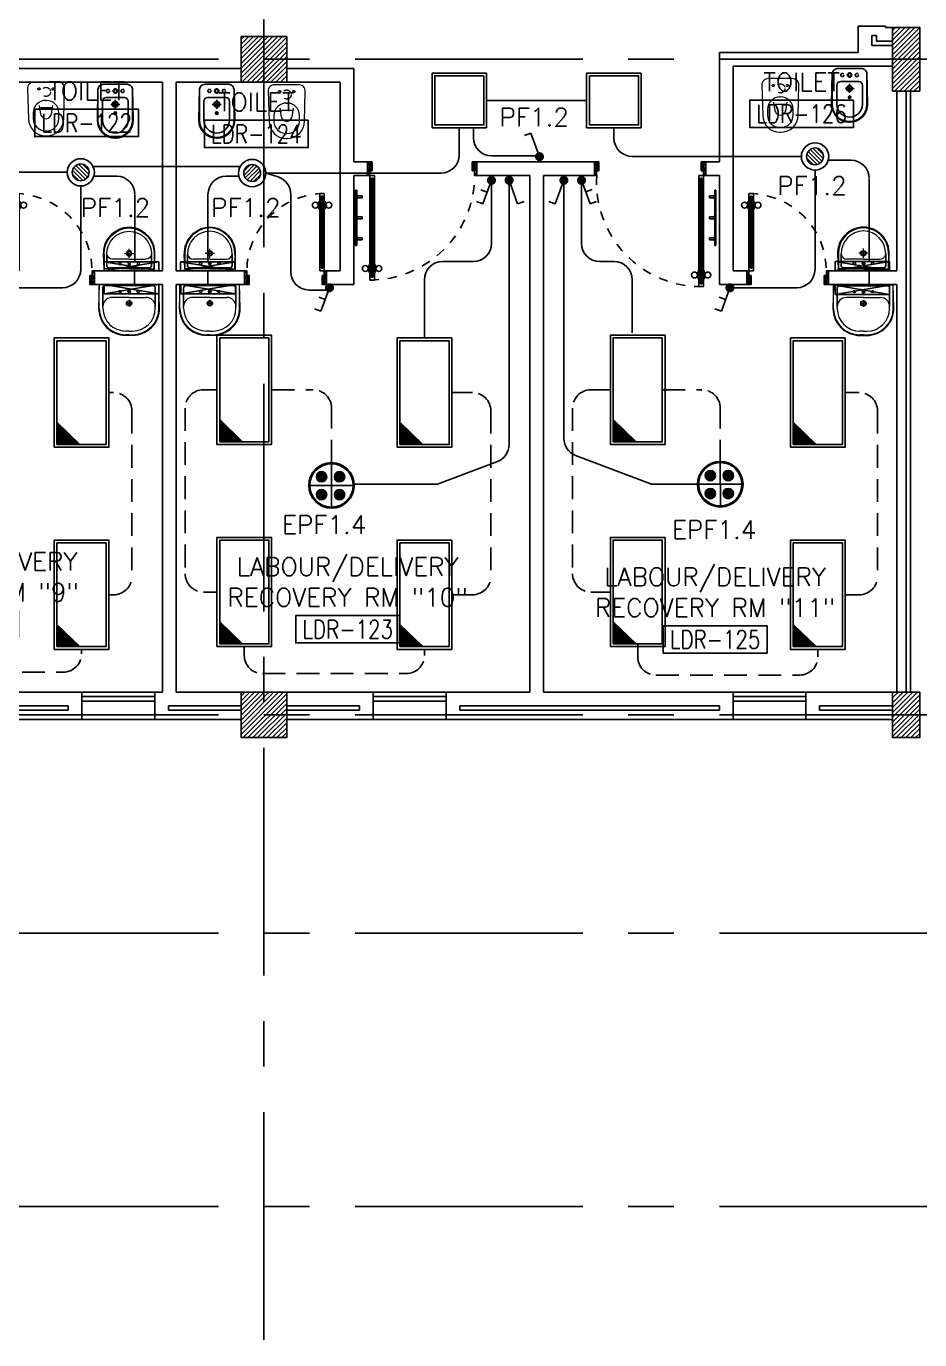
# Model space of a CAD drawing. Extents: x -0.3 to 91.9, y -1.1 to 78.4.
# Drawn here: x 32.74 to 42.55, y -1.11 to 13.31 of the extents above; entities that cross this region are included whole.
import ezdxf
from ezdxf.enums import TextEntityAlignment as Align

# ---------------------------------------------------------------- set-up
doc = ezdxf.new("R2010")
doc.units = 0
doc.header["$MEASUREMENT"] = 0
for name, pattern in [('CENTERX2', [4, 2.5, -0.5, 0.5, -0.5]), ('DASHED', [0.75, 0.5, -0.25]), ('HIDDEN', [0.375, 0.25, -0.125]), ('HIDDEN2', [0.1875, 0.125, -0.0625])]:
    doc.linetypes.add(name, pattern=pattern)
doc.layers.get('0').update_dxf_attribs({"linetype": 'CONTINUOUS'})
for name, color, linetype in [('A-TILES', 11, 'CONTINUOUS'), ('AXES', 11, 'CENTERX2'), ('COL', 11, 'CONTINUOUS'), ('DOOR', 7, 'CONTINUOUS'), ('E-CLINE', 4, 'CONTINUOUS'), ('E-HLINE', 4, 'HIDDEN'), ('E-LITE', 4, 'CONTINUOUS'), ('E-SWITCH', 4, 'CONTINUOUS'), ('E-TEXT', 4, 'CONTINUOUS'), ('EL-LITE', 4, 'CONTINUOUS'), ('FIX', 11, 'CONTINUOUS'), ('HAT', 11, 'CONTINUOUS'), ('INSUL', 11, 'CONTINUOUS'), ('NON-MEDICAL', 11, 'CONTINUOUS'), ('RM-BOX', 11, 'CONTINUOUS'), ('RM-NAME', 11, 'CONTINUOUS'), ('RM-NO', 11, 'CONTINUOUS'), ('WALL', 11, 'CONTINUOUS'), ('WIN', 7, 'CONTINUOUS')]:
    doc.layers.add(name, color=color, linetype=linetype)
doc.styles.add('ROMANS', font='ROMANS.shx', dxfattribs={"width": 0.6})

# ---------------------------------------------------------------- blocks, each defined once
blk = doc.blocks.new('*X133')
at = {"color": 0}
for p, q in [((49339, 118282), (49807, 118750)), ((49339, 118335), (49754, 118750)), ((49339, 118388), (49701, 118750)), ((49339, 118441), (49648, 118750)), ((49339, 118494), (49595, 118750)), ((49339, 118547), (49542, 118750)), ((49339, 118600), (49489, 118750)), ((49339, 118653), (49436, 118750)), ((49339, 118706), (49383, 118750)), ((49360, 118250), (49839, 118729)), ((49413, 118250), (49839, 118676)), ((49466, 118250), (49839, 118623)), ((49519, 118250), (49839, 118570)), ((49572, 118250), (49839, 118517)), ((49625, 118250), (49839, 118464)), ((49678, 118250), (49839, 118411)), ((49731, 118250), (49839, 118358)), ((49784, 118250), (49839, 118305)), ((49837, 118250), (49839, 118252))]:
    blk.add_line(p, q, dxfattribs=at)
blk = doc.blocks.new('*X128')
at = {"color": 0}
for p, q in [((49339, 125495), (49794, 125950)), ((49339, 125548), (49741, 125950)), ((49339, 125601), (49688, 125950)), ((49339, 125654), (49635, 125950)), ((49339, 125707), (49582, 125950)), ((49339, 125760), (49529, 125950)), ((49339, 125813), (49476, 125950)), ((49339, 125866), (49423, 125950)), ((49339, 125919), (49370, 125950)), ((49347, 125450), (49839, 125942)), ((49400, 125450), (49839, 125889)), ((49453, 125450), (49839, 125836)), ((49506, 125450), (49839, 125782)), ((49559, 125450), (49839, 125729)), ((49613, 125450), (49839, 125676)), ((49666, 125450), (49839, 125623)), ((49719, 125450), (49839, 125570)), ((49772, 125450), (49839, 125517)), ((49825, 125450), (49839, 125464))]:
    blk.add_line(p, q, dxfattribs=at)
blk = doc.blocks.new('RM1')
at = {"layer": 'RM-BOX'}
blk.add_lwpolyline([(570, -200), (-570, -200), (-570, -500), (570, -500)], close=True, dxfattribs=at)
at = {"layer": 'RM-NAME', "style": 'ROMANS'}
for tag, p in [('ROOMNAME1', (0, 324)), ('ROOMNAME2', (0, 0))]:
    blk.add_attdef(tag, text='', height=200, dxfattribs=at).set_placement(p, align=Align.MIDDLE)
at = {"layer": 'RM-NO', "style": 'ROMANS', "width": 0.8}
blk.add_attdef('ROOMNO', text='', height=200, dxfattribs=at).set_placement((0, -350), align=Align.MIDDLE)
blk = doc.blocks.new('COL50')
at = {"layer": 'COL'}
blk.add_lwpolyline([(-250, 250), (-250, -250), (250, -250), (250, 250)], close=True, dxfattribs=at)
blk = doc.blocks.new('A$C07F05D95')
at = {"layer": 'DOOR', "color": 0, "linetype": 'ByBlock'}
for p, q in [((106, 1372), (56, 1372)), ((56, 1222), (56, 1372)), ((106, 1272), (106, 1372)), ((1228, 1272), (1228, 1372)), ((1228, 1372), (1278, 1372)), ((1278, 1372), (1278, 1222)), ((1278, 1222), (1278, 1372)), ((1278, 1222), (1278, 1372)), ((56, 1222), (81, 1222)), ((81, 1272), (106, 1272)), ((81, 1222), (81, 1272)), ((131, 1222), (81, 1222)), ((81, 1172), (81, 1222)), ((98, 1172), (81, 1172)), ((114, 1192), (98, 1192)), ((98, 1192), (98, 1172)), ((114, 1172), (114, 1192)), ((131, 1172), (114, 1172)), ((131, 1222), (131, 1172)), ((1253, 1272), (1228, 1272)), ((1253, 1222), (1253, 1272)), ((1278, 1222), (1253, 1222)), ((74, 160), (65, 160)), ((65, 95), (65, 160)), ((81, 173), (74, 173)), ((74, 173), (74, 83)), ((74, 95), (74, 160)), ((131, 173), (138, 173)), ((138, 173), (138, 83)), ((138, 160), (147, 160)), ((138, 95), (138, 160)), ((147, 95), (147, 160)), ((74, 95), (65, 95)), ((81, 83), (74, 83)), ((81, 50), (98, 50)), ((81, 50), (81, 0)), ((81, 0), (131, 0)), ((131, 0), (81, 0)), ((131, 0), (81, 0)), ((98, 50), (98, 30)), ((98, 30), (114, 30)), ((114, 50), (131, 50)), ((114, 50), (114, 30)), ((131, 83), (138, 83)), ((131, 50), (131, 0)), ((138, 95), (147, 95))]:
    blk.add_line(p, q, dxfattribs=at)
at = {"layer": 'DOOR', "linetype": 'ByBlock'}
for p, q in [((56, 1372), (56, 1222)), ((81, 1172), (81, 50)), ((98, 1172), (98, 50)), ((114, 1172), (114, 50)), ((131, 50), (131, 1172))]:
    blk.add_line(p, q, dxfattribs=at)
at = {"layer": 'DOOR', "color": 9, "linetype": 'ByBlock'}
for p, q in [((106, 1372), (56, 1332)), ((106, 1372), (56, 1259)), ((106, 1372), (93, 1272)), ((1228, 1372), (1278, 1332)), ((1228, 1372), (1278, 1259)), ((1228, 1372), (1241, 1272))]:
    blk.add_line(p, q, dxfattribs=at)
at = {"layer": 'DOOR', "color": 0, "linetype": 'ByBlock'}
for centre in [(32, 128), (179, 128)]:
    blk.add_circle(centre, 32.4, dxfattribs=at)
at = {"layer": 'DOOR', "color": 9, "linetype": 'ByBlock'}
for centre, radius, start, end in [((106, 1372), 54.4, 203.2074, 270), ((106, 1372), 74.4, 227.7764, 270), ((106, 1372), 34.4, 180, 270), ((106, 1372), 14.4, 180, 270), ((1228, 1372), 14.4, 270, 0), ((1228, 1372), 34.4, 270, 0), ((1228, 1372), 54.4, 270, 336.7926), ((1228, 1372), 74.4, 270, 312.2236), ((106, 1372), 94.4, 238.0182, 270), ((106, 1372), 114, 244.0838, 257.3774), ((106, 1372), 134, 248.1598, 259.28), ((106, 1372), 154, 251.1053, 256.2858), ((1228, 1372), 94.4, 270, 301.9818), ((1228, 1372), 134, 280.72, 291.8402), ((1228, 1372), 154, 283.7142, 288.8947)]:
    blk.add_arc(centre, radius, start, end, dxfattribs=at)
at = {"layer": 'DOOR', "linetype": 'HIDDEN', "ltscale": 0.5}
blk.add_arc((106, 1149), 1149, 268.7536, 3.6394, dxfattribs=at)
blk = doc.blocks.new('DOOR90')
at = {"layer": 'DOOR', "color": 0, "linetype": 'ByBlock'}
for p, q in [((-150, 0), (-150, -25)), ((-150, 0), (0, 0)), ((0, -50), (0, 0)), ((-1000, -25), (-1000, -75)), ((-1000, -75), (-1000, -25)), ((-950, -25), (-1000, -25)), ((-950, -75), (-1000, -75)), ((-970, -42), (-970, -58)), ((-950, -42), (-970, -42)), ((-950, -58), (-970, -58)), ((-950, -25), (-950, -42)), ((-950, -58), (-950, -75)), ((-918, -25), (-918, -18)), ((-828, -18), (-918, -18)), ((-918, -75), (-918, -82)), ((-828, -82), (-918, -82)), ((-905, -18), (-905, -9)), ((-905, -9), (-840, -9)), ((-905, -18), (-840, -18)), ((-905, -82), (-905, -91)), ((-905, -82), (-840, -82)), ((-905, -91), (-840, -91)), ((-840, -18), (-840, -9)), ((-840, -82), (-840, -91)), ((-828, -25), (-828, -18)), ((-828, -75), (-828, -82)), ((-200, -42), (-200, -25)), ((-200, -25), (-150, -25)), ((-180, -42), (-200, -42)), ((-200, -75), (-200, -58)), ((-200, -58), (-180, -58)), ((-150, -75), (-200, -75)), ((-180, -58), (-180, -42)), ((-150, -75), (-150, -25)), ((-150, -25), (-100, -25)), ((-100, -25), (-100, -50)), ((-100, -50), (0, -50)), ((-100, -850), (0, -850)), ((-100, -875), (-100, -850)), ((0, -850), (0, -900)), ((-150, -900), (-150, -875)), ((-150, -875), (-100, -875)), ((0, -900), (-150, -900)), ((-150, -900), (0, -900))]:
    blk.add_line(p, q, dxfattribs=at)
at = {"layer": 'DOOR', "color": 9, "linetype": 'ByBlock'}
for p, q in [((0, -50), (-114, 0)), ((0, -50), (-40, 0)), ((0, -50), (-100, -37)), ((0, -850), (-114, -900)), ((0, -850), (-100, -863)), ((0, -850), (-40, -900))]:
    blk.add_line(p, q, dxfattribs=at)
at = {"layer": 'DOOR', "linetype": 'ByBlock'}
for p, q in [((-200, -25), (-950, -25)), ((-200, -42), (-950, -42)), ((-200, -58), (-950, -58)), ((-950, -75), (-200, -75))]:
    blk.add_line(p, q, dxfattribs=at)
at = {"layer": 'DOOR', "color": 0, "linetype": 'ByBlock'}
for centre in [(-873, 24), (-873, -124)]:
    blk.add_circle(centre, 32.4, dxfattribs=at)
at = {"layer": 'DOOR', "color": 9, "linetype": 'ByBlock'}
for centre, radius, start, end in [((0, -50), 154, 161.1053, 166.2858), ((0, -50), 134, 158.1598, 169.28), ((0, -50), 94.4, 148.0182, 180), ((0, -50), 74.4, 137.7764, 180), ((0, -50), 114, 154.0838, 167.3774), ((0, -50), 54.4, 113.2074, 180), ((0, -50), 34.4, 90, 180), ((0, -50), 14.4, 90, 180), ((0, -850), 94.4, 180, 211.9818), ((0, -850), 74.4, 180, 222.2236), ((0, -850), 54.4, 180, 246.7926), ((0, -850), 34.4, 180, 270), ((0, -850), 14.4, 180, 270), ((0, -850), 154, 193.7142, 198.8947), ((0, -850), 134, 190.72, 201.8402)]:
    blk.add_arc(centre, radius, start, end, dxfattribs=at)
at = {"layer": 'DOOR', "linetype": 'HIDDEN', "ltscale": 0.5}
blk.add_arc((-150, -25), 850, 180, 270, dxfattribs=at)
blk = doc.blocks.new('C11')
at = {"layer": 'HAT'}
h = blk.add_hatch(dxfattribs=at)
h.set_pattern_fill('ANSI31', color=256, scale=300, style=0)
h.set_pattern_definition([(45, (-248556.182, -75061.005), (-26.5165043, 26.5165043), [])])
h.paths.add_polyline_path([(300, 700), (0, 700), (0, 350), (300, 350)])
h.paths.add_polyline_path([(300, 350), (0, 350), (0, 0), (300, 0)])
at = {"layer": 'COL'}
blk.add_lwpolyline([(300, 700), (300, 0), (0, 0), (0, 700)], close=True, dxfattribs=at)
blk = doc.blocks.new('C-300')
at = {"layer": 'HAT', "linetype": 'ByBlock', "ltscale": 0.3}
h = blk.add_hatch(dxfattribs=at)
h.set_pattern_fill('ANSI31', color=8, scale=300, style=0)
h.set_pattern_definition([(45, (-258496.182, -82361.005), (-26.5165043, 26.5165043), [])])
h.paths.add_polyline_path([(300, 500), (0, 500), (0, 250), (300, 250)])
h.paths.add_polyline_path([(300, 250), (0, 250), (0, 0), (300, 0)])
at = {"layer": 'COL'}
blk.add_lwpolyline([(0, 500), (300, 500), (300, 0), (0, 0)], close=True, dxfattribs=at)
blk = doc.blocks.new('DOOR100')
at = {"layer": 'DOOR', "color": 0, "linetype": 'ByBlock'}
for p, q in [((-25, 1300), (-75, 1300)), ((-75, 1300), (-25, 1300)), ((-75, 1250), (-75, 1300)), ((-25, 1250), (-25, 1300)), ((-82, 1205), (-91, 1205)), ((-91, 1205), (-91, 1140)), ((-75, 1218), (-82, 1218)), ((-82, 1128), (-82, 1218)), ((-82, 1205), (-82, 1140)), ((-58, 1250), (-75, 1250)), ((-42, 1270), (-58, 1270)), ((-58, 1250), (-58, 1270)), ((-42, 1250), (-42, 1270)), ((-25, 1250), (-42, 1250)), ((-25, 1218), (-18, 1218)), ((-18, 1128), (-18, 1218)), ((-18, 1205), (-9, 1205)), ((-18, 1205), (-18, 1140)), ((-9, 1205), (-9, 1140)), ((-82, 1140), (-91, 1140)), ((-75, 1128), (-82, 1128)), ((-25, 1128), (-18, 1128)), ((-18, 1140), (-9, 1140)), ((-1200, 0), (-1200, 150)), ((-1200, 150), (-1175, 150)), ((-1200, 150), (-1200, 0)), ((-1175, 150), (-1175, 100)), ((-75, 200), (-58, 200)), ((-75, 150), (-75, 200)), ((-75, 150), (-25, 150)), ((-58, 200), (-58, 180)), ((-58, 180), (-42, 180)), ((-42, 200), (-25, 200)), ((-42, 180), (-42, 200)), ((-25, 200), (-25, 150)), ((0, 150), (-25, 150)), ((-25, 150), (-25, 100)), ((0, 150), (0, 0)), ((-1150, 0), (-1200, 0)), ((-1175, 100), (-1150, 100)), ((-1150, 100), (-1150, 0)), ((-50, 100), (-50, 0)), ((-25, 100), (-50, 100)), ((-50, 0), (0, 0))]:
    blk.add_line(p, q, dxfattribs=at)
at = {"layer": 'DOOR', "linetype": 'ByBlock'}
for p, q in [((-75, 1250), (-75, 200)), ((-58, 200), (-58, 1250)), ((-42, 200), (-42, 1250)), ((-25, 200), (-25, 1250)), ((0, 0), (0, 150))]:
    blk.add_line(p, q, dxfattribs=at)
at = {"layer": 'DOOR', "color": 9, "linetype": 'ByBlock'}
for p, q in [((-1150, 0), (-1200, 114)), ((-1150, 0), (-1200, 40)), ((-1150, 0), (-1163, 100)), ((-50, 0), (0, 114)), ((-50, 0), (-37, 100)), ((-50, 0), (0, 40))]:
    blk.add_line(p, q, dxfattribs=at)
at = {"layer": 'DOOR', "color": 0, "linetype": 'ByBlock'}
for centre in [(-124, 1173), (24, 1173)]:
    blk.add_circle(centre, 32.4, dxfattribs=at)
at = {"layer": 'DOOR', "linetype": 'HIDDEN', "ltscale": 0.5}
blk.add_arc((-25, 150), 1150, 90, 180.0001, dxfattribs=at)
at = {"layer": 'DOOR', "color": 9, "linetype": 'ByBlock'}
for centre, radius, start, end in [((-1150, 0), 154, 103.7142, 108.8947), ((-50, 0), 154, 71.1053, 76.2858), ((-1150, 0), 134, 100.72, 111.8402), ((-1150, 0), 94.4, 90, 121.9818), ((-1150, 0), 74.4, 90, 132.2236), ((-1150, 0), 54.4, 90, 156.7926), ((-1150, 0), 34.4, 90, 180), ((-1150, 0), 14.4, 90, 180), ((-50, 0), 94.4, 58.0182, 90), ((-50, 0), 74.4, 47.7764, 90), ((-50, 0), 54.4, 23.2074, 90), ((-50, 0), 34.4, 0, 90), ((-50, 0), 14.4, 0, 90), ((-50, 0), 134, 68.1598, 79.28), ((-50, 0), 114, 64.0838, 77.3774)]:
    blk.add_arc(centre, radius, start, end, dxfattribs=at)
blk = doc.blocks.new('A$C49F1192B')
at = {"layer": 'DOOR', "color": 0, "linetype": 'ByBlock', "xscale": -1, "rotation": 270}
blk.add_blockref('DOOR100', (0, 1200), dxfattribs=at)
blk = doc.blocks.new('LAV-003')
at = {"layer": 'FIX', "linetype": 'Continuous', "lineweight": 20}
for p, q in [((-328, -285), (-328, -25)), ((327, -285), (327, -25)), ((-288, -285), (-288, -265)), ((0, -165), (-188, -165)), ((0, -165), (187, -165)), ((287, -285), (287, -265)), ((0, -535), (-38, -535)), ((0, -575), (-38, -575)), ((0, -535), (37, -535)), ((0, -575), (37, -575))]:
    blk.add_line(p, q, dxfattribs=at)
at = {"layer": 'FIX', "linetype": 'ByBlock'}
blk.add_line((-328, -25), (327, -25), dxfattribs=at)
at = {"layer": 'FIX', "linetype": 'ByBlock', "ltscale": 0.3}
for p, q in [((-288, -265), (-288, -60)), ((0, -35), (-262, -35)), ((0, -35), (262, -35)), ((287, -265), (287, -60))]:
    blk.add_line(p, q, dxfattribs=at)
at = {"layer": 'FIX', "lineweight": 20}
for p, q in [((-16, -101), (15, -101)), ((0, -85), (0, -116))]:
    blk.add_line(p, q, dxfattribs=at)
at = {"layer": 'FIX', "linetype": 'DASHED', "lineweight": 20, "ltscale": 0.04}
for p, q in [((-36, -230), (37, -230)), ((0, -194), (0, -266))]:
    blk.add_line(p, q, dxfattribs=at)
at = {"layer": 'FIX', "linetype": 'Continuous', "lineweight": 20}
blk.add_lwpolyline([(295, -25), (0, -25), (-328, -25), (-335, -285, 0.414214), (-38, -582), (0, -582), (37, -582, 0.414214), (334, -285), (327, -25), (0, -25)], format="xyb", dxfattribs=at)
at = {"layer": 'FIX', "linetype": 'HIDDEN', "lineweight": 20, "ltscale": 0.05}
for centre in [(-100, -101), (100, -101)]:
    blk.add_circle(centre, 12.4, dxfattribs=at)
at = {"layer": 'FIX', "lineweight": 20}
for centre, radius in [((0, -101), 15.5), ((0, -230), 29.5), ((0, -230), 22.5)]:
    blk.add_circle(centre, radius, dxfattribs=at)
at = {"layer": 'FIX', "linetype": 'ByBlock', "ltscale": 0.3}
for centre, start, end in [((-262, -60), 90, 180), ((262, -60), 0, 90)]:
    blk.add_arc(centre, 25, start, end, dxfattribs=at)
at = {"layer": 'FIX', "linetype": 'Continuous', "lineweight": 20}
for centre, radius, start, end in [((-38, -285), 290, 180, 270), ((-188, -265), 100, 90, 180), ((-38, -285), 250, 180, 270), ((37, -285), 250, 270, 0), ((37, -285), 290, 270, 0), ((187, -265), 100, 0, 90)]:
    blk.add_arc(centre, radius, start, end, dxfattribs=at)
blk = doc.blocks.new('BIDET1')
at = {"layer": 'FIX'}
for p, q in [((-88, 190), (-428, 190)), ((-617, 2), (-617, -3)), ((-210, 140), (-420, 140)), ((-352, 1), (-352, 1)), ((-350, 5), (-350, 5)), ((-348, 1), (-348, 1)), ((-346, 5), (-346, 5)), ((-344, 9), (-344, 9)), ((-344, 1), (-344, 1)), ((-342, 5), (-342, 5)), ((-341, 9), (-341, 9)), ((-341, 1), (-341, 1)), ((-339, 5), (-339, 5)), ((-337, 1), (-337, 1)), ((-335, 5), (-335, 5)), ((-333, 1), (-333, 1)), ((-170, 100), (-170, -100)), ((-25, -3), (-25, 128)), ((-617, -8), (-617, -3)), ((-210, -140), (-420, -140)), ((-350, -2), (-350, -2)), ((-348, -6), (-348, -6)), ((-346, -2), (-346, -2)), ((-346, -10), (-346, -10)), ((-344, -6), (-344, -6)), ((-342, -2), (-342, -2)), ((-342, -10), (-342, -10)), ((-341, -6), (-341, -6)), ((-339, -2), (-339, -2)), ((-339, -10), (-339, -10)), ((-337, -6), (-337, -6)), ((-335, -2), (-335, -2)), ((-333, -6), (-333, -6)), ((-331, -2), (-331, -2)), ((-25, -3), (-25, -134)), ((-88, -190), (-428, -190))]:
    blk.add_line(p, q, dxfattribs=at)
at = {"layer": 'FIX', "linetype": 'ByBlock', "ltscale": 0.3}
for p, q in [((-75, 190), (-420, 197)), ((-75, -190), (-420, -197))]:
    blk.add_line(p, q, dxfattribs=at)
at = {"layer": 'FIX', "linetype": 'DASHED', "ltscale": 0.05}
for p, q in [((-196, 0), (-294, 0)), ((-245, 49), (-245, -49))]:
    blk.add_line(p, q, dxfattribs=at)
at = {"layer": 'FIX'}
for centre, radius in [((-342, 0), 13.8), ((-342, 0), 11), ((-245, 0), 31.7), ((-245, 0), 22.5), ((-98, 0), 24.5), ((-98, 0), 17.5)]:
    blk.add_circle(centre, radius, dxfattribs=at)
at = {"layer": 'FIX', "linetype": 'HIDDEN', "ltscale": 0.05}
for centre in [(-98, 80), (-98, -80)]:
    blk.add_circle(centre, 17.5, dxfattribs=at)
at = {"layer": 'FIX', "linetype": 'ByBlock', "ltscale": 0.3}
blk.add_arc((-420, 0), 197, 90, 270, dxfattribs=at)
at = {"layer": 'FIX'}
for centre, radius, start, end in [((-420, 0), 190, 90, 270), ((-87, 128), 62.1, 0.1463, 90.8397), ((-420, 0), 140, 90, 270), ((-210, 100), 40, 0, 90), ((-210, -100), 40, 270, 0), ((-87, -128), 62.1, 269.1603, 359.8537)]:
    blk.add_arc(centre, radius, start, end, dxfattribs=at)
blk = doc.blocks.new('LAV1')
at = {"layer": 'FIX', "linetype": 'ByBlock', "ltscale": 0.3}
for p, q in [((-280, 210), (-275, 50)), ((-245, 210), (-245, 85)), ((245, 210), (245, 85)), ((280, 210), (275, 50)), ((0, 60), (-220, 60)), ((0, 60), (220, 60))]:
    blk.add_line(p, q, dxfattribs=at)
at = {"layer": 'FIX', "linetype": 'Continuous', "lineweight": 20}
for p, q in [((-275, 210), (-275, 50)), ((0, 155), (-181, 155)), ((0, 155), (181, 155)), ((275, 210), (275, 50)), ((0, 50), (-275, 50)), ((0, 50), (-252, 50)), ((0, 50), (252, 50)), ((0, 50), (275, 50))]:
    blk.add_line(p, q, dxfattribs=at)
at = {"layer": 'FIX', "linetype": 'DASHED', "lineweight": 20, "ltscale": 0.05}
for p, q in [((50, 220), (-50, 220)), ((0, 170), (0, 270)), ((0, 170), (0, 270))]:
    blk.add_line(p, q, dxfattribs=at)
at = {"layer": 'FIX', "lineweight": 20}
for p, q in [((16, 107), (-15, 107)), ((0, 92), (0, 123))]:
    blk.add_line(p, q, dxfattribs=at)
for centre, radius in [((0, 220), 29.5), ((0, 220), 22.5), ((0, 107), 15.5)]:
    blk.add_circle(centre, radius, dxfattribs=at)
at = {"layer": 'FIX', "linetype": 'HIDDEN', "lineweight": 20, "ltscale": 0.05}
for centre in [(-100, 107), (100, 107)]:
    blk.add_circle(centre, 12.4, dxfattribs=at)
at = {"layer": 'FIX', "linetype": 'ByBlock', "ltscale": 0.3}
for centre, radius, start, end in [((7, 220), 287, 91.3776, 182.0064), ((-7, 220), 287, 357.9936, 88.6224), ((-220, 85), 24.9, 179.7021, 269.9486), ((220, 85), 24.9, 270.0514, 0.2979)]:
    blk.add_arc(centre, radius, start, end, dxfattribs=at)
at = {"layer": 'FIX', "linetype": 'Continuous', "lineweight": 20}
for centre, radius, start, end in [((8, 217), 283, 91.6988, 181.351), ((8, 212), 253, 91.7328, 180.4884), ((-8, 217), 283, 358.649, 88.3012), ((-8, 212), 253, 359.5116, 88.2672), ((-179, 222), 66.9, 190.2006, 268.0786), ((179, 222), 66.9, 271.9214, 349.7994)]:
    blk.add_arc(centre, radius, start, end, dxfattribs=at)
blk = doc.blocks.new('WC1')
at = {"layer": 'FIX', "lineweight": 20}
for p, q in [((-210, 204), (-538, 194)), ((-727, 5), (-727, -5)), ((-674, 5), (-674, -5)), ((-534, 24), (-540, 0)), ((-540, 0), (-534, -24)), ((-475, 141), (-538, 141)), ((-395, 76), (-490, 60)), ((-339, 5), (-339, -5)), ((-538, -141), (-475, -141)), ((-490, -60), (-395, -76)), ((-538, -194), (-210, -204))]:
    blk.add_line(p, q, dxfattribs=at)
at = {"layer": 'FIX', "linetype": 'Continuous', "lineweight": 20}
blk.add_line((-420, -47), (-420, 45), dxfattribs=at)
at = {"layer": 'FIX', "lineweight": 20}
blk.add_lwpolyline([(-213, -204), (-210, -204, 0.414214), (-137, -131), (-137, 0), (-137, 131, 0.414214), (-210, 204)], format="xyb", dxfattribs=at)
at = {"layer": 'FIX', "linetype": 'HIDDEN2', "lineweight": 20, "ltscale": 0.3}
blk.add_circle((-245, 0), 49.8, dxfattribs=at)
at = {"layer": 'FIX', "linetype": 'HIDDEN', "lineweight": 20, "ltscale": 0.05}
for centre in [(-213, 78), (-213, -77)]:
    blk.add_circle(centre, 11.6, dxfattribs=at)
at = {"layer": 'FIX', "lineweight": 20}
for centre, radius, start, end in [((-538, 5), 189, 90, 180), ((-538, 5), 136, 90, 180), ((-473, -7), 68.2, 128.9242, 152.8468), ((-464, -18), 82, 108.496, 128.9242), ((-475, 5), 136, 360, 90), ((-538, -5), 189, 180, 270), ((-538, -5), 136, 180, 270), ((-473, 7), 68.2, 207.1532, 231.0758), ((-464, 18), 82, 231.0758, 251.504), ((-475, -5), 136, 270, 0)]:
    blk.add_arc(centre, radius, start, end, dxfattribs=at)
at = {"layer": 'FIX', "linetype": 'Continuous', "lineweight": 20}
for centre, start, end in [((-443, 46), 357.6662, 91.6121), ((-442, -46), 268.3879, 2.3338)]:
    blk.add_arc(centre, 22.3, start, end, dxfattribs=at)
blk = doc.blocks.new('L44OP')
at = {"layer": 'E-LITE'}
h = blk.add_hatch(dxfattribs=at)
h.set_pattern_fill('ANSI31', color=8, scale=0.08, style=0)
h.set_pattern_definition([(45, (-219618.539252, -21540.879964), (-0.00707106781187, 0.00707106781187), [])])
h.paths.add_polyline_path([(-0.326, 0.27), (-0.57, 0.27), (-0.57, 0.018)])
at = {"layer": 'E-LITE', "color": 8}
blk.add_line((-0.326, 0.27), (-0.57, 0.018), dxfattribs=at)
at = {"layer": 'E-LITE'}
blk.add_lwpolyline([(-0.6, 0.3), (-0.6, -0.3), (0.6, -0.3), (0.6, 0.3)], close=True, dxfattribs=at)
at = {"layer": 'E-LITE', "color": 8}
blk.add_lwpolyline([(-0.57, 0.27), (-0.57, -0.27), (0.57, -0.27), (0.57, 0.27)], close=True, dxfattribs=at)
blk = doc.blocks.new('MR20')
at = {"layer": 'E-LITE'}
for p, q in [((-300, 100), (-300, 0)), ((-300, 100), (-300, 0)), ((-300, 0), (300, 0)), ((-300, 0), (300, 0)), ((-300, 0), (300, 0)), ((-300, 0), (-300, 0)), ((300, 0), (300, 100)), ((300, 0), (300, 100)), ((300, 0), (300, 0))]:
    blk.add_line(p, q, dxfattribs=at)
at = {"layer": 'E-LITE', "color": 3}
blk.add_line((300, 100), (-300, 100), dxfattribs=at)
at = {"layer": 'E-LITE', "color": 8}
for p, q in [((300, 0), (-300, 100)), ((300, 100), (-300, 0))]:
    blk.add_line(p, q, dxfattribs=at)
blk = doc.blocks.new('DL')
at = {"color": 8}
for p, q in [((-166, 99), (-113, 152)), ((-165, 87), (-101, 151)), ((-163, 77), (-91, 149)), ((-162, 115), (-129, 148)), ((-159, 69), (-83, 145)), ((31, 99), (84, 152)), ((32, 87), (96, 151)), ((34, 77), (106, 149)), ((35, 115), (68, 148)), ((38, 69), (114, 145)), ((-154, 61), (-75, 140)), ((-149, 55), (-69, 135)), ((-142, 49), (-63, 128)), ((-134, 44), (-59, 120)), ((-125, 41), (-55, 111)), ((-115, 39), (-53, 101)), ((-102, 39), (-53, 88)), ((-84, 45), (-59, 70)), ((42, 61), (122, 140)), ((48, 55), (128, 135)), ((55, 49), (134, 128)), ((63, 44), (138, 120)), ((72, 41), (142, 111)), ((82, 39), (144, 101)), ((95, 39), (144, 88)), ((113, 45), (138, 70)), ((-166, -98), (-113, -45)), ((-165, -110), (-101, -46)), ((-163, -120), (-91, -48)), ((-162, -82), (-129, -49)), ((-159, -128), (-83, -52)), ((-154, -136), (-75, -56)), ((-149, -142), (-69, -62)), ((-142, -148), (-63, -69)), ((-134, -152), (-59, -77)), ((-125, -156), (-55, -86)), ((-115, -158), (-53, -96)), ((-102, -158), (-53, -109)), ((-84, -152), (-59, -127)), ((31, -98), (84, -45)), ((32, -110), (96, -46)), ((34, -120), (106, -48)), ((35, -82), (68, -49)), ((38, -128), (114, -52)), ((42, -136), (122, -56)), ((48, -142), (128, -62)), ((55, -148), (134, -69)), ((63, -152), (138, -77)), ((72, -156), (142, -86)), ((82, -158), (144, -96)), ((95, -158), (144, -109)), ((113, -152), (138, -127))]:
    blk.add_line(p, q, dxfattribs=at)
at = {"layer": 'EL-LITE', "color": 4}
for p, q in [((1, -238), (-1, 238)), ((238, 0), (-238, 0))]:
    blk.add_line(p, q, dxfattribs=at)
at = {"layer": 'EL-LITE', "color": 2}
blk.add_circle((0, 0), 250, dxfattribs=at)
at = {"layer": 'EL-LITE', "color": 4}
for centre, radius in [((0, 0), 238), ((-109, 95), 56.6), ((88, 95), 56.6), ((-109, -102), 56.6), ((88, -102), 56.6)]:
    blk.add_circle(centre, radius, dxfattribs=at)
blk = doc.blocks.new('L42')
at = {"layer": 'E-LITE'}
for p, q in [((0.3, 0.3), (-0.3, 0.3)), ((-0.3, 0.3), (-0.3, -0.3)), ((0.3, -0.3), (0.3, 0.3)), ((-0.3, -0.3), (0.3, -0.3))]:
    blk.add_line(p, q, dxfattribs=at)
at = {"layer": 'E-LITE', "color": 8}
blk.add_lwpolyline([(-0.27, 0.27), (-0.27, -0.27), (0.27, -0.27), (0.27, 0.27)], close=True, dxfattribs=at)
blk = doc.blocks.new('*X59')
at = {"color": 0}
for p, q in [((21548.527, 18540.142), (21548.801, 18540.415)), ((21548.529, 18539.966), (21548.977, 18540.414)), ((21548.584, 18539.845), (21549.098, 18540.359)), ((21548.672, 18539.756), (21549.187, 18540.271)), ((21548.793, 18539.7), (21549.243, 18540.15)), ((21548.966, 18539.696), (21549.246, 18539.977))]:
    blk.add_line(p, q, dxfattribs=at)
blk = doc.blocks.new('SPOT')
at = {"layer": 'E-LITE'}
for radius in [0.6, 0.369]:
    blk.add_circle((0, 0), radius, dxfattribs=at)
at = {"layer": 'E-LITE', "color": 8}
blk.add_blockref('*X59', (-21548.886, -18540.056), dxfattribs=at)

msp = doc.modelspace()

# ---------------------------------------------------------------- linework, layer by layer
at = {"layer": 'AXES'}
for p, q in [((35.35, -1.1143), (35.35, 77.6984)), ((0.35, 12.95), (68.39, 12.95)), ((0.35, 5.75), (68.39, 5.75)), ((0.35, 3.35), (68.39, 3.35)), ((0.35, 0.35), (68.39, 0.35))]:
    msp.add_line(p, q, dxfattribs=at)
at = {"layer": 'COL'}
msp.add_lwpolyline([(35.1, 13.2), (35.6, 13.2), (35.6, 12.7), (35.1, 12.7)], close=True, dxfattribs=at)
at = {"layer": 'E-CLINE', "color": 4}
for p, q in [((37.795, 12.4983), (38.3845, 12.4983)), ((37.295, 11.7004), (35.3748, 11.7004)), ((34.7351, 10.725), (34.7351, 11.4654))]:
    msp.add_line(p, q, dxfattribs=at)
at = {"layer": 'E-CLINE', "color": 4, "linetype": 'ByBlock'}
for p, q in [((38.3845, 12.4983), (38.8925, 12.4983)), ((37.495, 12.1983), (37.495, 11.9004)), ((39.1925, 12.1983), (39.1925, 12.0832)), ((41.2505, 11.8832), (39.3925, 11.8832)), ((41.5443, 11.8404), (41.7963, 11.8404)), ((33.188, 11.7082), (31.7301, 11.7082)), ((35.0878, 11.7706), (33.4744, 11.7706)), ((33.4818, 11.6654), (33.7338, 11.6654)), ((34.9351, 11.6654), (35.0745, 11.6654)), ((41.9961, 10.7301), (41.9961, 11.6322)), ((33.9336, 10.7225), (33.9336, 11.4572)), ((33.9283, 10.625), (33.9283, 10.475)), ((34.7351, 10.625), (34.7351, 10.475)), ((41.9961, 10.6301), (41.9961, 10.4673))]:
    msp.add_line(p, q, dxfattribs=at)
for centre, start, end in [((39.3925, 12.0832), 180, 270), ((37.295, 11.9004), 270, 0), ((41.7963, 11.6404), 0, 90), ((33.7338, 11.4654), 0, 90), ((34.9351, 11.4654), 90, 180)]:
    msp.add_arc(centre, 0.2, start, end, dxfattribs=at)
at = {"layer": 'E-HLINE', "color": 4}
for p, q in [((33.647, 9.2889), (33.6996, 9.2889)), ((34.8338, 9.3191), (34.685, 9.3191)), ((35.4338, 9.3191), (35.8916, 9.3191)), ((37.4119, 9.2889), (37.6405, 9.2889)), ((39.1533, 9.3191), (38.9384, 9.3191)), ((39.7233, 9.3191), (40.159, 9.3191)), ((41.7314, 9.2889), (41.8862, 9.2889)), ((34.485, 9.1191), (34.485, 7.2986)), ((36.0916, 8.5196), (36.0916, 9.1191)), ((38.7384, 9.1191), (38.7384, 7.2986)), ((40.359, 8.5196), (40.359, 9.1191)), ((33.8996, 9.0889), (33.8996, 7.2683)), ((37.8405, 9.0889), (37.8405, 7.2683)), ((42.0862, 9.0889), (42.0862, 7.2683)), ((34.8338, 7.0986), (34.685, 7.0986)), ((39.1533, 7.0986), (38.9384, 7.0986)), ((33.647, 7.0683), (33.6996, 7.0683)), ((37.4119, 7.0683), (37.6405, 7.0683)), ((41.7314, 7.0683), (41.8862, 7.0683)), ((35.1338, 6.4986), (35.1338, 6.4017)), ((39.4533, 6.5286), (39.4533, 6.3862)), ((33.347, 6.4683), (33.347, 6.4188)), ((37.1119, 6.4683), (37.1119, 6.4017)), ((41.4314, 6.4683), (41.4314, 6.3862)), ((31.5688, 6.2188), (33.147, 6.2188)), ((35.3338, 6.2017), (36.9119, 6.2017)), ((39.6533, 6.1862), (41.2314, 6.1862))]:
    msp.add_line(p, q, dxfattribs=at)
for centre, start, end in [((33.6996, 9.0889), 0, 90), ((34.685, 9.1191), 90, 180), ((35.8916, 9.1191), 0, 90), ((37.6405, 9.0889), 0, 90), ((38.9384, 9.1191), 90, 180), ((40.159, 9.1191), 0, 90), ((41.8862, 9.0889), 0, 90), ((33.6996, 7.2683), 270, 0), ((34.685, 7.2986), 180, 270), ((37.6405, 7.2683), 270, 0), ((38.9384, 7.2986), 180, 270), ((41.8862, 7.2683), 270, 0), ((33.147, 6.4188), 270, 0), ((35.3338, 6.4017), 180, 270), ((36.9119, 6.4017), 270, 0), ((39.6533, 6.3862), 180, 270), ((41.2314, 6.3862), 270, 0)]:
    msp.add_arc(centre, 0.2, start, end, dxfattribs=at)
at = {"layer": 'E-SWITCH', "color": 4}
for p, q in [((37.65, 12.1983), (37.65, 12.0882)), ((38.281, 12.1384), (38.2105, 12.1127)), ((38.375, 11.88), (38.281, 12.1384)), ((38.372, 11.8882), (37.85, 11.8882)), ((35.3748, 11.7004), (35.5061, 11.6575)), ((41.4005, 11.7332), (41.4005, 10.6404)), ((33.338, 11.5582), (33.338, 10.6405)), ((37.8479, 11.6203), (37.7538, 11.3619)), ((37.8479, 11.6203), (37.8479, 10.9282)), ((38.0414, 11.6203), (38.1355, 11.3619)), ((38.0414, 11.6203), (38.0414, 8.7179)), ((38.643, 11.6203), (38.5489, 11.3619)), ((38.643, 11.6203), (38.643, 8.7854)), ((38.8365, 11.6203), (38.9305, 11.3619)), ((38.8365, 11.6203), (38.8365, 10.9282)), ((35.6439, 10.6155), (35.6439, 11.4674)), ((37.8009, 11.4911), (37.7304, 11.5168)), ((38.8829, 11.4928), (38.9534, 11.5185)), ((37.7538, 11.3619), (37.6834, 11.3876)), ((38.1355, 11.3619), (38.2059, 11.3876)), ((38.5489, 11.3619), (38.4784, 11.3876)), ((38.9305, 11.3619), (39.001, 11.3876)), ((37.3119, 10.7282), (37.6479, 10.7282)), ((39.1926, 10.7282), (39.0365, 10.7282)), ((32.4292, 10.4405), (33.138, 10.4405)), ((36.0692, 10.4155), (35.8439, 10.4155)), ((36.0692, 10.4405), (35.9752, 10.1821)), ((37.1119, 9.8889), (37.1119, 10.5282)), ((39.3926, 9.9439), (39.3926, 10.5282)), ((40.4667, 10.4404), (40.3727, 10.182)), ((40.4917, 10.4404), (41.2005, 10.4404)), ((36.0222, 10.3113), (35.9517, 10.337)), ((40.4197, 10.3112), (40.3492, 10.3369)), ((35.9752, 10.1821), (35.9047, 10.2077)), ((40.3727, 10.182), (40.3022, 10.2077)), ((37.2564, 8.282), (37.9124, 8.531)), ((39.6056, 8.282), (38.772, 8.5984)), ((36.3411, 8.282), (37.2564, 8.282)), ((40.1394, 8.282), (39.6056, 8.282))]:
    msp.add_line(p, q, dxfattribs=at)
at = {"layer": 'E-SWITCH', "color": 4, "const_width": 0.05}
for points in [[(38.375, 11.855, -1), (38.375, 11.905, -1)], [(37.8479, 11.6453, 1), (37.8479, 11.5953, 1)], [(38.0414, 11.6453, -1), (38.0414, 11.5953, -1)], [(38.643, 11.6453, 1), (38.643, 11.5953, 1)], [(38.8365, 11.6453, -1), (38.8365, 11.5953, -1)], [(36.0692, 10.4655, 1), (36.0692, 10.4155, 1)], [(40.4667, 10.4654, 1), (40.4667, 10.4154, 1)]]:
    msp.add_lwpolyline(points, format="xyb", close=True, dxfattribs=at)
at = {"layer": 'E-SWITCH', "color": 4}
for centre, start, end in [((37.85, 12.0882), 180, 270), ((35.4439, 11.4674), 0, 71.88269), ((37.6479, 10.9282), 270, 0), ((39.0365, 10.9282), 180, 270), ((37.3119, 10.5282), 90, 180), ((39.1926, 10.5282), 0, 90), ((33.138, 10.6405), 270, 0), ((35.8439, 10.6155), 180, 270), ((41.2005, 10.6404), 270, 0), ((37.8414, 8.7179), 290.78275, 0), ((38.843, 8.7854), 180, 249.21725)]:
    msp.add_arc(centre, 0.2, start, end, dxfattribs=at)
at = {"layer": 'INSUL'}
for p, q in [((42.025, 13.2125), (42.025, 13.1)), ((42.075, 13.2125), (42.025, 13.2125)), ((42.075, 13.2125), (42.075, 13.15)), ((42.25, 13.15), (42.075, 13.15)), ((42.25, 13.1), (42.025, 13.1)), ((42.4, 12.6), (42.4, 6)), ((42.45, 12.6), (42.45, 6)), ((30.3, 5.85), (33.2, 5.85)), ((30.3, 5.8), (33.2, 5.8)), ((33.2, 5.8), (33.2, 5.85)), ((34.3, 5.85), (35.1, 5.85)), ((34.3, 5.8), (34.3, 5.85)), ((34.3, 5.8), (35.1, 5.8)), ((36.4, 5.85), (35.6, 5.85)), ((36.4, 5.8), (35.6, 5.8)), ((36.4, 5.8), (36.4, 5.85)), ((40.35, 5.85), (37.5, 5.85)), ((37.5, 5.8), (37.5, 5.85)), ((40.35, 5.8), (37.5, 5.8)), ((40.35, 5.8), (40.35, 5.85)), ((41.45, 5.8), (41.45, 5.85)), ((42.25, 5.85), (41.45, 5.85)), ((42.25, 5.8), (41.45, 5.8))]:
    msp.add_line(p, q, dxfattribs=at)
at = {"layer": 'NON-MEDICAL'}
for p, q in [((36.3566, 11.5131), (36.3684, 11.5131)), ((36.3566, 11.5131), (36.3566, 10.9035)), ((36.3684, 11.5131), (36.3684, 10.9035)), ((36.3684, 11.4621), (36.373, 11.4621)), ((36.3684, 11.416), (36.373, 11.416)), ((36.373, 11.4621), (36.373, 11.416)), ((36.373, 11.4508), (36.427, 11.4508)), ((36.373, 11.4273), (36.427, 11.4273)), ((36.427, 11.4508), (36.427, 11.4273)), ((40.24, 11.4508), (40.24, 11.4273)), ((40.294, 11.4508), (40.24, 11.4508)), ((40.294, 11.4273), (40.24, 11.4273)), ((40.294, 11.4621), (40.294, 11.416)), ((40.2986, 11.4621), (40.294, 11.4621)), ((40.2986, 11.416), (40.294, 11.416)), ((40.3103, 11.5131), (40.2986, 11.5131)), ((40.2986, 11.5131), (40.2986, 10.9035)), ((40.3103, 11.5131), (40.3103, 10.9035)), ((36.3684, 11.2313), (36.373, 11.2313)), ((36.3684, 11.1852), (36.373, 11.1852)), ((36.373, 11.2313), (36.373, 11.1852)), ((36.373, 11.22), (36.427, 11.22)), ((36.373, 11.1965), (36.427, 11.1965)), ((36.427, 11.22), (36.427, 11.1965)), ((40.294, 11.22), (40.24, 11.22)), ((40.24, 11.22), (40.24, 11.1965)), ((40.294, 11.1965), (40.24, 11.1965)), ((40.294, 11.2313), (40.294, 11.1852)), ((40.2986, 11.2313), (40.294, 11.2313)), ((40.2986, 11.1852), (40.294, 11.1852)), ((36.3684, 11.0006), (36.373, 11.0006)), ((36.373, 11.0006), (36.373, 10.9544)), ((36.373, 10.9892), (36.427, 10.9892)), ((36.373, 10.9658), (36.427, 10.9658)), ((36.427, 10.9892), (36.427, 10.9658)), ((40.294, 10.9892), (40.24, 10.9892)), ((40.24, 10.9892), (40.24, 10.9658)), ((40.294, 10.9658), (40.24, 10.9658)), ((40.2986, 11.0006), (40.294, 11.0006)), ((40.294, 11.0006), (40.294, 10.9544)), ((36.3566, 10.9035), (36.3684, 10.9035)), ((36.3684, 10.9544), (36.373, 10.9544)), ((40.2986, 10.9544), (40.294, 10.9544)), ((40.3103, 10.9035), (40.2986, 10.9035))]:
    msp.add_line(p, q, dxfattribs=at)
at = {"layer": 'WALL'}
for p, q in [((41.875, 13.3125), (41.875, 13.025)), ((42.175, 13.3125), (41.875, 13.3125)), ((42.175, 13.3125), (42.175, 13.3)), ((42.3, 13.3), (42.175, 13.3)), ((40.35, 11.825), (40.35, 13.025)), ((41.875, 13.025), (40.35, 13.025)), ((35.1, 12.85), (32.2875, 12.85)), ((36.3375, 12.85), (35.6, 12.85)), ((36.3375, 11.825), (36.3375, 12.85)), ((40.5, 10.625), (40.5, 12.875)), ((42.25, 12.875), (40.5, 12.875)), ((34.2375, 12.7), (32.4375, 12.7)), ((34.2375, 10.625), (34.2375, 12.7)), ((35.1, 12.7), (34.3875, 12.7)), ((34.3875, 10.625), (34.3875, 12.7)), ((36.1875, 12.7), (35.6, 12.7)), ((36.1875, 12.7), (36.1875, 10.625)), ((42.3, 12.6), (42.3, 10.625)), ((42.3, 10.625), (42.3, 12.6)), ((36.4875, 11.825), (36.3375, 11.825)), ((36.4875, 11.675), (36.4875, 11.825)), ((37.6875, 11.675), (37.6875, 11.825)), ((38.978, 11.825), (37.6875, 11.825)), ((38.978, 11.675), (38.978, 11.825)), ((40.2, 11.675), (40.2, 11.825)), ((40.2, 11.825), (40.35, 11.825)), ((36.3375, 10.475), (36.3375, 11.675)), ((36.4875, 11.675), (36.3375, 11.675)), ((38.2687, 11.675), (37.6875, 11.675)), ((38.2687, 6), (38.2687, 11.675)), ((38.4187, 11.675), (38.978, 11.675)), ((38.4187, 6), (38.4187, 11.675)), ((40.2, 11.675), (40.35, 11.675)), ((40.35, 10.475), (40.35, 11.675)), ((33.4875, 10.625), (33.4875, 10.475)), ((34.2375, 10.625), (33.4875, 10.625)), ((34.3875, 10.625), (35.1375, 10.625)), ((35.1375, 10.625), (35.1375, 10.475)), ((36.0375, 10.625), (36.1875, 10.625)), ((36.0375, 10.625), (36.0375, 10.475)), ((36.0375, 10.625), (36.0375, 10.475)), ((40.65, 10.625), (40.5, 10.625)), ((40.65, 10.625), (40.65, 10.475)), ((41.55, 10.625), (41.55, 10.475)), ((42.3, 10.625), (41.55, 10.625)), ((34.2375, 10.475), (33.4875, 10.475)), ((34.2375, 6), (34.2375, 10.475)), ((34.2375, 6), (34.2375, 10.475)), ((34.2375, 6), (34.2375, 10.475)), ((34.3875, 6), (34.3875, 10.475)), ((34.3875, 6), (34.3875, 10.475)), ((34.3875, 6), (34.3875, 10.475)), ((34.3875, 10.475), (35.1375, 10.475)), ((36.0375, 10.475), (36.3375, 10.475)), ((38.2687, 6), (38.2687, 10.475)), ((38.4187, 6), (38.4187, 10.475)), ((40.65, 10.475), (40.35, 10.475)), ((42.3, 10.475), (41.55, 10.475)), ((42.3, 10.475), (42.3, 6)), ((42.3, 6), (42.3, 10.475)), ((42.3, 6), (42.3, 10.475)), ((42.3, 6), (42.3, 10.475)), ((30.3562, 6), (33.35, 6)), ((33.35, 5.7), (33.35, 6)), ((34.15, 6), (34.2375, 6)), ((34.15, 5.7), (34.15, 6)), ((34.3875, 6), (35.1, 6)), ((36.55, 6), (35.5991, 6)), ((36.55, 5.7), (36.55, 6)), ((38.2687, 6), (37.35, 6)), ((37.35, 5.7), (37.35, 6)), ((40.5, 6), (38.4187, 6)), ((40.5, 5.7), (40.5, 6)), ((41.3, 5.7), (41.3, 6)), ((42.25, 6), (41.3, 6)), ((30.15, 5.7), (33.35, 5.7)), ((34.15, 5.7), (35.1, 5.7)), ((36.55, 5.7), (35.6, 5.7)), ((40.5, 5.7), (37.35, 5.7)), ((42.25, 5.7), (41.3, 5.7))]:
    msp.add_line(p, q, dxfattribs=at)
at = {"layer": 'WALL', "linetype": 'ByBlock', "ltscale": 0.3}
for points in [[(42.25, 12.6), (42.55, 12.6), (42.55, 13.3), (42.25, 13.3)], [(35.1, 12.7), (35.6, 12.7), (35.6, 13.2), (35.1, 13.2)], [(35.1, 5.5), (35.6, 5.5), (35.6, 6), (35.1, 6)], [(42.25, 5.5), (42.55, 5.5), (42.55, 6), (42.25, 6)]]:
    msp.add_lwpolyline(points, close=True, dxfattribs=at)
at = {"layer": 'WIN'}
for p, q in [((34.15, 6), (33.35, 6)), ((34.15, 5.95), (33.35, 5.95)), ((36.55, 6), (37.35, 6)), ((36.55, 5.95), (37.35, 5.95)), ((40.5, 6), (41.3, 6)), ((40.5, 5.95), (41.3, 5.95)), ((34.15, 5.9), (33.35, 5.9)), ((36.55, 5.9), (37.35, 5.9)), ((40.5, 5.9), (41.3, 5.9)), ((34.15, 5.7), (33.35, 5.7)), ((36.55, 5.7), (37.35, 5.7)), ((40.5, 5.7), (41.3, 5.7))]:
    msp.add_line(p, q, dxfattribs=at)

# ---------------------------------------------------------------- block references
at = {"layer": 'A-TILES', "linetype": 'ByBlock', "ltscale": 0.3, "xscale": 0.0009999999892897904, "yscale": 0.000999999996565748, "zscale": 0.001}
for p in [(33.8695, 10.5), (34.7555, 10.5)]:
    msp.add_blockref('LAV-003', p, dxfattribs=at)
at = {"layer": 'COL', "linetype": 'ByBlock', "xscale": 0.0009999999892897904, "yscale": 0.000999999996565748, "zscale": 0.001}
msp.add_blockref('C11', (42.25, 12.6), dxfattribs=at)
at = {"layer": 'COL', "xscale": 0.0009999999892897904, "yscale": 0.000999999996565748, "zscale": 0.001}
for p in [(35.35, 12.95), (35.35, 5.75)]:
    msp.add_blockref('COL50', p, dxfattribs=at)
at = {"layer": 'COL', "color": 6, "linetype": 'ByBlock', "ltscale": 0.3, "xscale": 0.0009999999892897904, "yscale": 0.000999999996565748, "zscale": 0.001}
msp.add_blockref('C-300', (42.25, 5.5), dxfattribs=at)
at = {"layer": 'DOOR', "color": 0, "xscale": -0.000999999996565748, "yscale": 0.000999999996565748, "zscale": 0.001, "rotation": 90}
msp.add_blockref('A$C49F1192B', (37.6875, 11.825), dxfattribs=at)
at = {"layer": 'DOOR', "color": 0, "linetype": 'ByBlock', "xscale": -0.0009999999892897904, "yscale": 0.000999999996565748, "zscale": 0.001}
msp.add_blockref('A$C07F05D95', (40.2559, 10.4527), dxfattribs=at)
at = {"layer": 'DOOR', "color": 0, "linetype": 'ByBlock', "yscale": 0.000999999996565748, "zscale": 0.001}
for p, xscale, rotation in [((32.5875, 10.475), -0.000999999996565748, 90), ((36.0375, 10.475), 0.000999999996565748, 270), ((40.65, 10.475), -0.000999999996565748, 90)]:
    msp.add_blockref('DOOR90', p, dxfattribs=dict(at, xscale=xscale, rotation=rotation))
at = {"layer": 'E-LITE', "xscale": -1}
msp.add_blockref('L42', (37.495, 12.4983), dxfattribs=at)
at = {"layer": 'E-LITE'}
msp.add_blockref('L42', (39.1925, 12.4983), dxfattribs=at)
for name, p, xscale, yscale, zscale in [('SPOT', (41.4005, 11.8832), -0.25, 0.25, 0.25), ('SPOT', (33.338, 11.7082), -0.25, 0.25, 0.25), ('SPOT', (35.2204, 11.7004), 0.25, 0.25, 0.25), ('MR20', (33.8947, 10.625), -0.0009999999892897904, 0.0009999999892897904, 0.001), ('MR20', (34.7351, 10.625), 0.0009999999892897904, 0.0009999999892897904, 0.001), ('MR20', (41.92, 10.6301), 0.0009999999892897904, 0.0009999999892897904, 0.001), ('DL', (36.0916, 8.2698), 0.0009999999892897904, 0.0009999999892897904, 0.001), ('DL', (40.3602, 8.282), 0.0009999999892897904, 0.0009999999892897904, 0.001)]:
    msp.add_blockref(name, p, dxfattribs=dict(at, xscale=xscale, yscale=yscale, zscale=zscale))
at = {"layer": 'E-LITE', "yscale": 0.0009999999892897904, "zscale": 0.001, "rotation": 180}
for p, xscale in [((33.8947, 10.475), 0.0009999999892897904), ((34.738, 10.475), -0.0009999999892897904), ((41.92, 10.4673), -0.0009999999892897904)]:
    msp.add_blockref('MR20', p, dxfattribs=dict(at, xscale=xscale))
at = {"layer": 'E-LITE', "rotation": 90}
for p in [(33.347, 9.2889), (35.1338, 9.3191), (37.1119, 9.2889), (39.4533, 9.3191), (41.4314, 9.2889), (33.347, 7.0683), (35.1338, 7.0986), (37.1119, 7.0683), (39.4533, 7.0986), (41.4314, 7.0683)]:
    msp.add_blockref('L44OP', p, dxfattribs=at)
at = {"layer": 'FIX', "yscale": 0.000999999996565748, "zscale": 0.001, "rotation": 90}
for name, p, xscale in [('BIDET1', (41.78, 12.875), 0.000999999996565748), ('WC1', (32.9575, 12.837), 0.000999999996565748), ('WC1', (41.02, 12.875), 0.000999999996565748), ('BIDET1', (33.7175, 12.7), 0.000999999996565748), ('BIDET1', (34.8315, 12.7), 0.000999999996565748), ('WC1', (35.6, 12.808), 0.0009999999892897904)]:
    msp.add_blockref(name, p, dxfattribs=dict(at, xscale=xscale))
at = {"layer": 'FIX', "yscale": 0.000999999996565748, "zscale": 0.001}
for name, p, xscale in [('LAV1', (33.8695, 10.598), -0.0009999999892897904), ('LAV1', (34.7555, 10.598), 0.0009999999892897904), ('LAV1', (41.932, 10.6), 0.0009999999892897904), ('LAV-003', (41.932, 10.498), 0.0009999999892897904)]:
    msp.add_blockref(name, p, dxfattribs=dict(at, xscale=xscale))
at = {"layer": 'HAT', "xscale": 0.0009999999892897904, "yscale": 0.000999999996565748, "zscale": 0.001}
for name in ['*X128', '*X133']:
    msp.add_blockref(name, (-14.2392, -112.7497), dxfattribs=at)
at = {"layer": 'RM-NAME', "xscale": 0.0009999999892897904, "yscale": 0.000999999996565748, "zscale": 0.001}
for p, values in [((33.4034, 12.6005), {'ROOMNO': 'LDR-122', 'ROOMNAME2': 'TOILET'}), ((41.2538, 12.701), {'ROOMNO': 'LDR-126', 'ROOMNAME2': 'TOILET'}), ((35.2666, 12.48), {'ROOMNO': 'LDR-124', 'ROOMNAME2': 'TOILET'}), ((32.0851, 7.0958), {'ROOMNO': 'LDR-121', 'ROOMNAME2': 'RECOVERY RM "9"', 'ROOMNAME1': 'LABOUR/DELIVERY'}), ((36.2694, 7.0395), {'ROOMNO': 'LDR-123', 'ROOMNAME2': 'RECOVERY RM "10"', 'ROOMNAME1': 'LABOUR/DELIVERY'}), ((40.3036, 6.9269), {'ROOMNO': 'LDR-125', 'ROOMNAME2': 'RECOVERY RM "11"', 'ROOMNAME1': 'LABOUR/DELIVERY'})]:
    msp.add_blockref('RM1', p, dxfattribs=at).add_auto_attribs(values)

# ---------------------------------------------------------------- texts
at = {"layer": 'E-TEXT', "color": 4, "style": 'ROMANS'}
for s, p in [('PF1.2', (37.9364, 12.2145)), ('PF1.2', (40.9853, 11.4619)), ('PF1.2', (33.3379, 11.2205)), ('PF1.2', (34.7701, 11.2205)), ('EPF1.4', (35.5498, 7.7376)), ('EPF1.4', (39.8312, 7.683))]:
    msp.add_text(s, height=0.2, dxfattribs=at).set_placement(p)

doc.saveas('drawing.dxf')
